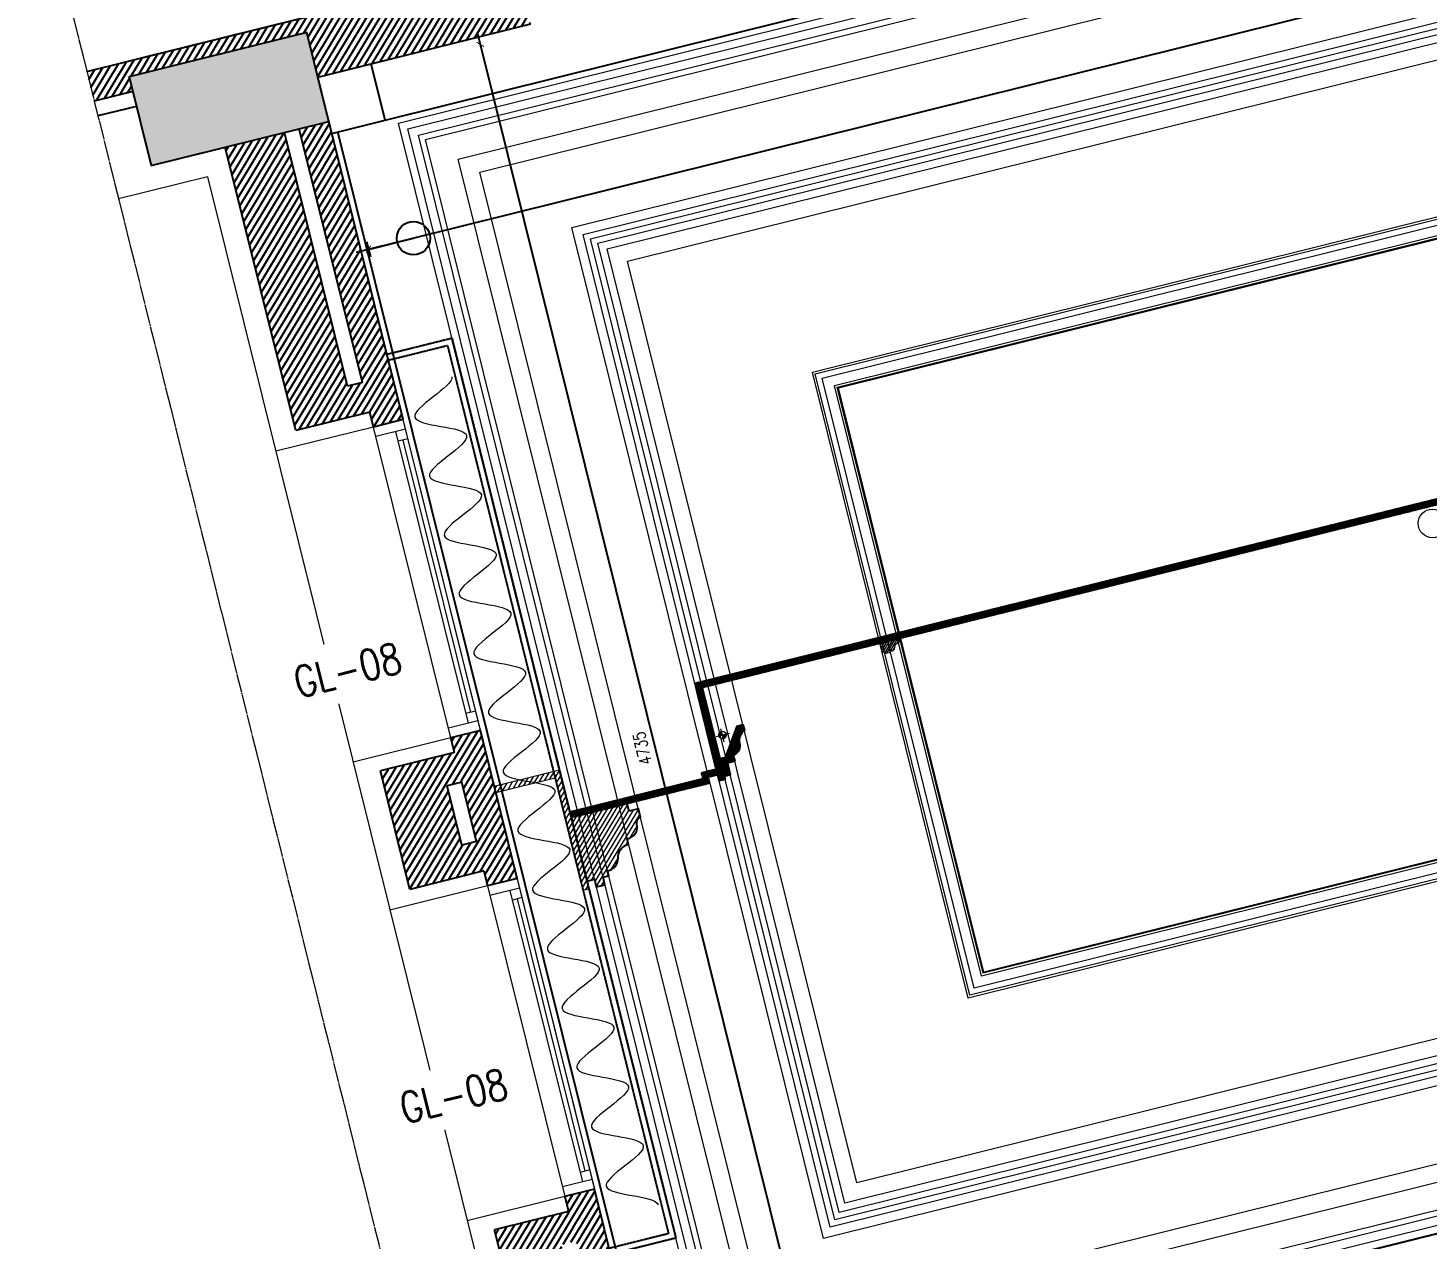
# Model space of a CAD drawing. Header units: inches. Extents: x 122939 to 389145, y 29603 to 574065.
# Drawn here: x 351356 to 355941, y 496667 to 500637 of the extents above; entities that cross this region are included whole.
import ezdxf
from ezdxf.enums import TextEntityAlignment as Align

# ---------------------------------------------------------------- set-up
doc = ezdxf.new("R2010")
doc.units = ezdxf.units.IN
doc.header["$MEASUREMENT"] = 0
doc.set_wipeout_variables(frame=1)
doc.linetypes.add('HIDDEN', pattern=[0.375, 0.25, -0.125])
doc.linetypes.add('PHANTOM-Z', pattern=[69.2, 60, -1.4, 2.5, -1.4, 2.5, -1.4])
for name, color, linetype, lineweight in [('11029-XEL-LPH$0$E-LITE-CLNG', 130, 'Continuous', 20), ('1st floor$0$A-FLOR-HRAL', 4, 'Continuous', 18), ('a-cut', 30, 'PHANTOM-Z', 18), ('A-Dim-ID', 9, 'Continuous', 20), ('A-GLAZ', 134, 'Continuous', 18), ('A-GLAZ-IDEN', 3, 'Continuous', 18), ('A-WALL-HATCH', 8, 'Continuous', 20), ('A-WALL-TILE', 8, 'Continuous', 9), ('GRC', 41, 'Continuous', 0), ('GRC Hatch', 253, 'Continuous', 0)]:
    doc.layers.add(name, color=color, linetype=linetype, lineweight=lineweight)
for name, color, linetype in [('8', 8, 'Continuous'), ('A-DIM', 9, 'Continuous'), ('A-Plaster', 2, 'Continuous'), ('A-WALL', 7, 'Continuous'), ('column', 3, 'Continuous'), ('CQ Wall hatch_CHB', 8, 'Continuous'), ('DETAIL', 1, 'Continuous'), ('gypsum', 31, 'Continuous'), ('Layer7', 8, 'Continuous'), ('LIGHT', 130, 'Continuous')]:
    doc.layers.add(name, color=color, linetype=linetype)
doc.styles.add('ST9', font='romans.shx', dxfattribs={"width": 0.8})
doc.styles.add('TXT2', font='romans.shx', dxfattribs={"width": 0.9})
doc.dimstyles.new('DIM-20', dxfattribs={"dimscale": 1000, "dimtxt": 0.044, "dimasz": 0.035, "dimexe": 0.022, "dimexo": 0.022, "dimgap": 0.022, "dimtad": 1, "dimdec": 0, "dimzin": 0, "dimdsep": 46, "dimtxsty": 'ST9', "dimblk1": 'ARCHTICK', "dimblk2": 'ARCHTICK', "dimsah": 1, "dimcen": 0.08800000000000001, "dimdle": 0.04, "dimclrd": 256, "dimclre": 256, "dimclrt": 3, "dimadec": 0, "dimazin": 0, "dimtfac": 1, "dimtdec": 0, "dimtix": 1, "dimtofl": 0, "dimtmove": 1, "dimatfit": 3, "dimldrblk": 'CLOSED', "dimfxl": 1, "dimtolj": 1, "dimtzin": 0, "dimarcsym": 0})
pattern_1 = [(238.9714232829852, (340850.444285374, 394099.2910426278), (16.06706840326385, -9.664978682068586), [])]

# ---------------------------------------------------------------- blocks, each defined once
blk = doc.blocks.new('_ARCHTICK')
at = {"color": 0, "linetype": 'ByBlock', "const_width": 0.15}
blk.add_lwpolyline([(-0.5, -0.5), (0.5, 0.5)], dxfattribs=at)
blk = doc.blocks.new('*D111')
at = {"layer": 'A-Dim-ID', "lineweight": -2, "transparency": 16777216}
for p, q in [((359500.9469000243, 501686.3944833344), (359512.407700128, 501640.329860571)), ((352432.7614865316, 499901.5965599937), (359545.9127164635, 501671.336535342)), ((352465.4289713739, 499935.9695418235), (352476.8897714777, 499889.90491906))]:
    blk.add_line(p, q, dxfattribs=at)
at = {"layer": 'Defpoints', "color": 0, "transparency": 16777216}
for p in [(359495.635265719, 501707.7436411869, -1.466518336033709e-07), (359507.0960658228, 501661.6790184233), (352460.1173370687, 499957.3186996759)]:
    blk.add_point(p, dxfattribs=at)
at = {"layer": 'A-Dim-ID', "lineweight": -2, "transparency": 16777216, "xscale": 20, "yscale": 20, "zscale": 20}
for p, rotation in [((359507.0960658228, 501661.6790184233), 13.9714232829857), ((352471.5781371724, 499911.2540769124), 193.9714232829857)]:
    blk.add_blockref('_ARCHTICK', p, dxfattribs=dict(at, rotation=rotation))
at = {"layer": 'A-Dim-ID', "color": 3, "transparency": 16777216, "insert": (355979.196708733, 500827.2240308406), "char_height": 40, "attachment_point": 5, "rotation": 13.97142328298572, "style": 'ST9'}
blk.add_mtext('\\A1;7250', dxfattribs=at)
blk = doc.blocks.new('_CLOSED')
at = {"color": 0, "linetype": 'ByBlock'}
for p, q in [((-1, 0.1666666666666666), (0, 0)), ((-1, 0.1666666666666666), (-1, -0.1666666666666666)), ((0, 0), (-1, -0.1666666666666666)), ((0, 0), (-1, 0))]:
    blk.add_line(p, q, dxfattribs=at)
blk = doc.blocks.new('*D112')
at = {"layer": 'A-Dim-ID', "lineweight": -2, "transparency": 16777216}
blk.add_line((353991.317640004, 495949.2310591586), (352828.7231613407, 500622.0702677486), dxfattribs=at)
at = {"layer": 'Defpoints', "color": 0, "transparency": 16777216}
for p in [(352838.3806782585, 500583.2536171078, -1.466518336033709e-07), (352838.3806782592, 500583.253617108), (353981.6601230844, 495988.0477097993, -1.466518336033709e-07)]:
    blk.add_point(p, dxfattribs=at)
at = {"layer": 'A-Dim-ID', "lineweight": -2, "transparency": 16777216, "xscale": 20, "yscale": 20, "zscale": 20}
for p, rotation in [((352838.3806782593, 500583.2536171079), 103.9714232829857), ((353981.6601230854, 495988.0477097993), 283.9714232829857)]:
    blk.add_blockref('_ARCHTICK', p, dxfattribs=dict(at, rotation=rotation))
at = {"layer": 'A-Dim-ID', "color": 3, "transparency": 16777216, "insert": (353369.2629174995, 498275.5102706889), "char_height": 40, "attachment_point": 5, "rotation": 103.97142328298571, "style": 'ST9'}
blk.add_mtext('\\A1;4735', dxfattribs=at)
blk = doc.blocks.new('half')
at = {"layer": 'GRC Hatch', "lineweight": 0, "ltscale": 5}
h = blk.add_hatch(dxfattribs=at)
h.set_pattern_fill('ANSI31', color=256, scale=30.00000000000001)
h.set_pattern_definition([(135, (111029.2882307031, -5.820766091346741e-11), (2.651650429449549, 2.651650429449553), [])])
h.paths.add_polyline_path([(60616.9776558344, 11176.45348227199), (60616.9776558344, 11196.45348227205), (60586.21424482542, 11196.45348227193), (60586.21424482542, 11466.45348227205), (60566.21424482536, 11466.45348227205), (60566.21424482542, 11156.45348227205), (60586.21424482536, 11156.45348227193), (60586.21424482542, 11176.45348227205)])
edge = h.paths.add_edge_path()
edge.add_line((60466.21424482542, 11316.45348227199), (60466.21424482542, 11296.45348227199))
edge.add_arc((60453.69515682996, 11261.08270513627), 37.52092002368126, 0.5661990946921946, 70.50915648577922, ccw=False)
edge.add_arc((60527.02056506777, 11261.7874710543), 35.80787787709507, 180.5344194091436, 260.6681698821923)
edge.add_line((60521.21424482536, 11226.45348227135), (60521.21424482531, 11206.45348227193))
edge.add_line((60521.21424482547, 11206.45348227205), (60546.2142448255, 11206.45348227205))
edge.add_line((60546.21424482542, 11206.45348227205), (60546.21424482542, 11166.45348227228))
edge.add_line((60546.21424482536, 11166.45348227216), (60566.21424482536, 11166.45348227192))
edge.add_line((60566.21424482536, 11166.45348227193), (60566.21424482536, 11226.45348227112))
edge.add_line((60566.21424482547, 11226.45348227123), (60546.21424482547, 11226.45348227146))
edge.add_line((60546.21424482542, 11226.45348227135), (60486.21424482542, 11316.4534822717))
edge.add_line((60486.2142448253, 11316.45348227181), (60466.2142448253, 11316.45348227205))
at = {"layer": 'gypsum', "ltscale": 5, "elevation": 1.2598110122e-06}
blk.add_lwpolyline([(60616.9776558344, 11176.45348227199), (60616.9776558344, 11196.45348227205), (60586.21424482542, 11196.45348227193), (60586.21424482542, 11466.45348227205), (60566.21424482536, 11466.45348227205), (60566.21424482542, 11156.45348227205), (60586.21424482536, 11156.45348227193), (60586.21424482542, 11176.45348227205), (60616.9776558344, 11176.45348227199)], dxfattribs=at)
blk.add_lwpolyline([(60466.21424482542, 11316.45348227199), (60466.21424482542, 11296.45348227205, -0.3150251714978598), (60491.21424482169, 11261.45348227496, 0.3646312828489309), (60521.21424482536, 11226.45348227135), (60521.21424482547, 11206.45348227205), (60546.21424482542, 11206.45348227205), (60546.21424482536, 11166.45348227216), (60566.21424482536, 11166.45348227193), (60566.21424482547, 11226.45348227123), (60546.21424482542, 11226.45348227135), (60486.2142448253, 11316.45348227181)], format="xyb", close=True, dxfattribs=at)
blk = doc.blocks.new('light')
at = {"layer": '1st floor$0$A-FLOR-HRAL'}
h = blk.add_hatch(dxfattribs=at)
h.set_pattern_fill('ANSI31', color=256, style=0)
h.set_pattern_definition([(45, (3.667440446733962, 0), (-0.0883883476483184, 0.0883883476483185), [])])
h.paths.add_polyline_path([(50492.27574403631, 1889.624619793962), (50492.27574403636, 1901.725888192479, 0.4142135623730951), (50480.17447563785, 1889.62461979402)])
h.paths.add_polyline_path([(50492.27574403631, 1877.523351395444, 0.4142135623730951), (50504.37701243482, 1889.624619793962), (50492.27574403631, 1889.624619793962)])
for p, q in [((50471.25148981024, 1889.624619793962), (50515.4788235125, 1889.62461979402)), ((50492.27574403636, 1866.364929814939), (50492.27574403631, 1911.081532535434))]:
    blk.add_line(p, q, dxfattribs=at)
blk.add_circle((50492.27574403631, 1889.624619793962), 12.10126839851727, dxfattribs=at)
blk = doc.blocks.new('CEIL001')
at = {"layer": '8'}
h = blk.add_hatch(dxfattribs=at)
h.set_pattern_fill('ANSI31', color=256, scale=29.99999999999999, angle=-6.361109362927034e-15, style=0)
h.set_pattern_definition([(45.00000000000001, (-522874.6968636062, -8484.251729747746), (-2.651650429449551, 2.651650429449554), [])])
h.paths.add_polyline_path([(2890.073923600663, -19.99999999953434), (2890.073923600488, 4.656612873077393e-10), (-39.99999999685679, 1.164153218269348e-10), (-39.99999999662396, -19.99999999988358)])
h = blk.add_hatch(dxfattribs=at)
h.set_pattern_fill('ANSI31', color=256, scale=29.99999999999999, angle=-6.361109362927034e-15, style=0)
h.set_pattern_definition([(45.00000000000001, (-50265.40631019877, -10452.20948779117), (-2.651650429449549, 2.651650429449554), [])])
h.paths.add_polyline_path([(-539.917241372983, -310.0000116986921), (-539.9172413728666, -330.0000116987503), (-70.76341100543505, -330.0000116983429), (-70.76341100526042, -290.0000116983429), (-90.76341100549325, -290.0000116986921), (-90.76341100543505, -310.0000116986339)])
at = {"layer": 'A-WALL-HATCH'}
h = blk.add_hatch(dxfattribs=at)
h.set_pattern_fill('ANSI31', color=256, scale=50, angle=-13.97142328298573, style=0)
h.set_pattern_definition([(44.99999999999999, (-50954.51415279554, -57999.7376740406), (-4.419417382415926, 4.419417382415928), [])])
edge = h.paths.add_edge_path()
edge.add_line((580.0000000036089, -19.99999848380685), (580.000000003638, -48.37418972726846))
edge.add_arc((580.0000000038999, -56.18668972712476), 7.812500000000001, 1.3585577107733116e-11, 90.0000000000137, ccw=False)
edge.add_line((587.8125000034343, -56.18668972724117), (606.5625000034197, -56.18668972721753))
edge.add_line((606.5625000037253, -56.18668972700834), (606.5625000037253, -49.93668972697378))
edge.add_arc((613.5755904180696, -45.18441020778846), 8.47157587388633, -145.8772603763317, -89.24547236078062)
edge.add_arc((613.623080710764, -43.821727078408), 9.833733145483603, -89.62670473501615, -20.30200273098136)
edge.add_arc((665.8835078383563, -61.37205079913838), 45.30040932053805, 149.9023599859702, 161.8140736022473, ccw=False)
edge.add_arc((635.4375282440451, -43.5726276653586), 10.03429423482948, 95.94846852642189, 150.6541777273782, ccw=False)
edge.add_arc((638.469563178427, -69.4940139822429), 36.13183004922328, 88.37531482490527, 96.47077684458998, ccw=False)
edge.add_line((639.4939838699647, -33.37670919729862), (639.4939838699647, -30.42340098048226))
edge.add_arc((638.6445398237556, -6.521914320881478), 23.91657625425081, -87.96460009575176, -77.96301683298313)
edge.add_arc((642.7965694511076, -26.35559929040028), 3.653872664903472, -76.78002055993193, -18.851236321748)
edge.add_arc((629.7392748589627, -20.48166283924365), 17.95877705049954, -23.13001326398787, -10.99314050803576)
edge.add_line((647.3685087136691, -23.9062484864844), (650.4935087135818, -23.90624848642801))
edge.add_line((650.4935087134945, -23.90624848619336), (650.4935087134945, -19.99999848616972))
edge.add_line((650.4935087133781, -19.99999848636799), (580.0000000032305, -19.99999848637889))
at = {"layer": 'GRC Hatch'}
h = blk.add_hatch(dxfattribs=at)
h.set_pattern_fill('ANSI31', color=256, scale=100, angle=-13.9714232829857)
h.set_pattern_definition([(44.99999999999999, (-93499.42607684713, -30431.66796127113), (-8.838834764831843, 8.838834764831848), [])])
h.paths.add_polyline_path([(-539.9172413728666, -570.000012280303), (-539.9172413763008, -170.0000122801866), (-759.9172413721099, -170.0000122801866), (-759.9172413722263, -190.0000122800702), (-559.917241372983, -190.0000122801866), (-559.9172413728083, -570.0000122801866)])
h = blk.add_hatch(dxfattribs=at)
h.set_pattern_fill('ANSI31', color=256, scale=99.99999999999996, angle=-13.9714232829857)
h.set_pattern_definition([(44.99999999999999, (-93499.42607684713, -30431.66796127113), (-8.83883476483184, 8.838834764831844), [])])
edge = h.paths.add_edge_path()
edge.add_line((-350.8055101896171, -355.2656353506027), (-350.8055101896228, -330.000012280443))
edge.add_line((-350.8055101897335, -330.0000122804777), (-539.9172413730839, -330.0000122804873))
edge.add_line((-539.9172413727501, -330.0000122807687), (-539.9172413726964, -544.5558778724753))
edge.add_line((-539.9172413730994, -544.5558778720442), (-514.6516183029678, -544.5558778721514))
edge.add_line((-514.651618302858, -544.5558778725099), (-514.6516183028563, -570.0000122807955))
edge.add_line((-514.6516183027998, -570.0000122805359), (-485.4268396466043, -570.000012280482))
edge.add_line((-485.4268396468251, -570.0000122806523), (-485.4268396468296, -544.429122667169))
edge.add_line((-485.4268396465341, -544.4291226671194), (-466.1816767902348, -544.4291226671415))
edge.add_line((-466.1816767905839, -544.4291226671776), (-466.2947405194474, -527.8009295296539))
edge.add_arc((-463.6859770772862, -485.6040431885631), 42.27745100630982, -93.53772871366446, -12.21565143287109)
edge.add_arc((-375.5114421456819, -506.4532416128204), 48.34277912118122, 137.1562658838177, 165.7452276542556, ccw=False)
edge.add_arc((-379.8229957608273, -503.5241914555663), 43.19686264071839, 87.94483146677783, 136.1159898491896, ccw=False)
edge.add_line((-378.2738799649524, -460.3551147656399), (-378.1652572397898, -441.6729229202026))
edge.add_arc((-375.4000892848708, -401.9954820825369), 39.77367804540344, -93.98656516555752, -0.8074337642425218)
edge.add_arc((-312.6055073731695, -402.8047541364795), 23.02619725845581, 150.242483142125, 179.3809397734983, ccw=False)
edge.add_arc((-320.0609500578139, -399.301639835292), 14.8298319246997, 87.12959903878112, 147.6948261008801, ccw=False)
edge.add_line((-319.3183166501694, -384.4904140072758), (-319.3183166501809, -355.2656353511509))
edge.add_line((-319.3183166501694, -355.2656353510101), (-350.8055101898204, -355.2656353510022))
at = {"layer": 'GRC'}
for points, elevation in [([(2890.073923600721, -19.99999999965075), (2890.073923600488, 4.656612873077393e-10), (-39.99999999685679, 1.164153218269348e-10), (-39.99999999662396, -19.99999999988358)], -1.440170975450897e-09), ([(-539.9172413728666, -570.000012280303), (-539.9172413763008, -170.0000122801866), (-759.9172413721099, -170.0000122801866), (-759.9172413722263, -190.0000122800702), (-559.917241372983, -190.0000122801866), (-559.9172413728083, -570.0000122801866)], 9.69924544952464e-07)]:
    blk.add_lwpolyline(points, close=True, dxfattribs=dict(at, elevation=elevation))
at = {"layer": 'GRC', "elevation": 9.713647215737333e-07}
blk.add_lwpolyline([(-539.9172413728666, -330.0000116987503), (-70.76341100560967, -330.0000116987503), (-70.76341100537684, -290.0000116986339), (-90.76341100549325, -290.0000116986921), (-90.76341100543505, -310.0000116986339), (-539.917241372983, -310.0000116986921)], dxfattribs=at)
at = {"layer": 'gypsum', "lineweight": 0, "elevation": 9.713565734406452e-07}
blk.add_lwpolyline([(580.0000000032596, -19.99999999738066), (580.0000000032596, -48.3741912409896, -0.4142135623730696), (587.8125000029686, -56.18669124069856), (606.5625000027358, -56.18669124069856), (606.5625000031432, -49.93669124058215, 0.2522580878900783), (613.6871493044309, -53.65525302581955, 0.3120623172866313), (622.845910955104, -47.23372358747292, -0.0520215070008044), (626.6908586254576, -38.65502494829707, -0.2433378965035784), (634.397634654888, -33.59236454789061, -0.0353378151643051), (639.4939838699065, -33.37671071069781), (639.4939838700229, -30.42340249347035, 0.0436678643667718), (643.6321748694754, -29.91264297958696, 0.2582860905383594), (646.2544509362197, -27.53621127497172, 0.0530066584703844), (647.3685087130871, -23.90625), (650.4935087134363, -23.90624999959255), (650.4935087130289, -19.99999999965075), (580.0000000029686, -19.99999999947613)], format="xyb", dxfattribs=at)
at = {"layer": 'gypsum', "elevation": 9.713647215737333e-07}
blk.add_lwpolyline([(-350.8055101896171, -355.2656353506027), (-350.8055101897335, -330.0000122804777), (-539.9172413727501, -330.0000122807687), (-539.9172413730994, -544.5558778720442), (-514.651618302858, -544.5558778725099), (-514.6516183027998, -570.0000122805359), (-485.4268396468251, -570.0000122806523), (-485.4268396465341, -544.4291226671194), (-466.1816767905839, -544.4291226671776), (-466.2947405191371, -527.8009295297088, 0.3705169008587136), (-422.3657666023355, -494.5496046527987, -0.1253939634110558), (-410.9569010338164, -473.5800954694278, -0.2133372465863159), (-378.2738799649524, -460.3551147656399), (-378.1652572395978, -441.6729229202028, 0.4305600987388585), (-335.6303606027504, -402.5559692230308, -0.127830023496442), (-332.5953253443004, -391.3761523988214, -0.2705942841741583), (-319.3183166501694, -384.4904140072758), (-319.3183166501694, -355.2656353510101)], format="xyb", close=True, dxfattribs=at)
at = {"xscale": -0.9999999999999996, "rotation": 359.9999999999999}
blk.add_blockref('half', (60546.21424482891, -11486.45348227181, -1.261251183378822e-06), dxfattribs=at)
blk.add_blockref('light', (-50485.36416419526, -2076.475453407154, 5.837658894621178e-06))
blk = doc.blocks.new('11029-XEL-LPH$0$09084-XARGR$0$GROUND & FIRST$0$SHENDILAR-1')
for p, q in [((-1.820765760385257e-12, 0.2700000000254335), (-1.820765760385257e-12, -0.269999999974587)), ((-0.1909500000018891, -0.1909499999745634), (0.1909499999981659, 0.1909500000254383)), ((0.1909499999981659, -0.1909499999745634), (-0.1909500000018891, 0.1909500000254383)), ((-0.270000000001831, 2.545164079492679e-11), (0.269999999998193, 2.545164079492679e-11))]:
    blk.add_line(p, q)
for centre, radius in [((3.636202450252313e-12, 0.3000000000210861), 0.03), ((-0.212132034354001, 0.2121320343721749), 0.03), ((0.2121320343612734, 0.2121320343721749), 0.03), ((3.636202450252313e-12, 2.545164079492679e-11), 0.15), ((-0.3000000000138261, 2.545164079492679e-11), 0.03), ((0.3000000000210985, 2.545164079492679e-11), 0.03), ((-0.212132034354001, -0.2121320343321855), 0.03), ((0.2121320343612734, -0.2121320343321855), 0.03), ((3.636202450252313e-12, -0.2999999999810967), 0.03)]:
    blk.add_circle(centre, radius)
blk = doc.blocks.new('walllight')
at = {"layer": 'LIGHT'}
for p, q in [((0, 0), (0, 303.5599513165653)), ((-51.24853082932532, 0), (51.24853082932532, 0))]:
    blk.add_line(p, q, dxfattribs=at)
blk.add_circle((0, 303.5599513258785), 109.6289720151982, dxfattribs=at)
blk = doc.blocks.new('TAG-WIN')
at = {"color": 1}
blk.add_wipeout([(-3.3414880591262914, -7.105427357601002e-15), (3.3414880591262026, -7.105427357601002e-15), (4.503754163611903, 2.0131039448843), (3.3414880591262026, 3.999999999999993), (-3.3414880591262914, 3.999999999999993), (-4.496188597505579, 1.999999999999993)], dxfattribs=at)
at = {"color": 2, "style": 'TXT2', "width": 0.8}
blk.add_attdef('AW01', text='', height=2, dxfattribs=at).set_placement((0, 1.999999999999993), align=Align.MIDDLE)

msp = doc.modelspace()

# ---------------------------------------------------------------- hatches: boundary and pattern name
at = {"layer": 'CQ Wall hatch_CHB'}
h = msp.add_hatch(dxfattribs=at)
h.set_pattern_fill('ANSI31', color=8, scale=150, angle=180)
h.set_pattern_definition([(238.9714232829857, (340850.444285374, 394099.2910426278), (16.06706840326394, -9.66497868206845), [])])
h.paths.add_polyline_path([(353004.1696735176, 500650.26745986), (352955.8820889246, 500844.350713064), (351548.7875118626, 500494.2679661032), (351572.9313041589, 500397.2263395017), (351699.0678366718, 500428.608895098), (351686.9969717915, 500477.1255634024), (352268.9918552656, 500621.9249044313), (352305.4691357468, 500476.4319497574)])
h = msp.add_hatch(dxfattribs=at)
h.set_pattern_fill('ANSI31,_O', color=8, scale=149.9999999999999, angle=179.9999999999995)
h.set_pattern_definition(pattern_1)
h.paths.add_polyline_path([(353212.9704612312, 496830.0144763637), (353115.9288259166, 496805.8706818998), (353388.1972877547, 495711.572241936), (353970.4391679977, 495856.4376030296), (353970.4427296311, 495856.4221601855), (354503.912671642, 495989.1725575857), (354479.7681624336, 496086.2140058176), (353461.0977985747, 495832.7427590622)])
h.paths.add_polyline_path([(352838.7306349938, 498334.1566567064), (352741.6890017685, 498310.0128627618), (352862.4115471409, 497824.8056214179), (352959.4531810402, 497848.9494155302)])
h.paths.add_polyline_path([(352488.1717229931, 499328.9478022804), (352585.2133548029, 499353.0915958727), (352341.930353546, 500330.8929903142), (352244.8887230948, 500306.7491970598)])
h = msp.add_hatch(dxfattribs=at)
h.set_pattern_fill('ANSI31,_O', color=8, scale=149.9999999999999, angle=179.9999999999995)
h.set_pattern_definition(pattern_1)
h.paths.add_polyline_path([(353079.4799174732, 496745.2779746173), (352885.3966642637, 496696.9903900228), (353205.9585119911, 495408.5919080186), (354515.7566023648, 495734.4769700512), (354455.3914998852, 495977.1005722525), (354358.3500422223, 495952.9561009372), (354370.6878637919, 495904.4812361003), (353812.4300544781, 495765.586116301), (353848.5754641601, 495620.3107299928), (353436.4117045223, 495517.7589945095), (353605.9717543794, 495559.9498153958), (353569.8274149292, 495705.2209002359), (353351.7523900391, 495650.9638229004), (353103.632152686, 496648.2384485984), (353151.8938082747, 496660.2458667468), (353127.7500159785, 496757.2874933489)])
h.paths.add_polyline_path([(352233.4957655385, 499317.1091361334), (352475.8677371862, 499377.4108720677), (352451.721927705, 499474.4519967979), (352403.201119949, 499462.3801020285), (352196.3679260222, 500294.6772520982), (352002.3547279403, 500246.1081024121)])
h.paths.add_polyline_path([(352705.2400912353, 498249.4201549592), (352511.1568380263, 498201.1325703653), (352607.7355917762, 497812.9669557899), (352850.0964710716, 497873.2659319665), (352825.9526801883, 497970.3075589198), (352777.6910231858, 497958.30014042), (352729.4034385926, 498152.3833936241), (352777.6630446148, 498164.3903018439), (352753.5212820931, 498261.4324334502)])
at = {"layer": 'GRC Hatch'}
h = msp.add_hatch(color=256, dxfattribs=at)
h.dxf.hatch_style = 1
h.paths.add_polyline_path([(351759.6998910937, 500186.0721518181), (352341.9573978229, 500330.9368330677), (352269.5275151053, 500622.0557073171), (351687.2700083759, 500477.1910260674)])

# ---------------------------------------------------------------- linework, layer by layer
msp.add_line((352526.1906488174, 500334.8567928108, -1.46470815674182e-07), (354025.7407622623, 500707.9423205854, -1.464708156741822e-07))
at = {"layer": 'A-DIM'}
msp.add_line((352745.0918599211, 499619.5759317803, 1.466559146943414e-07), (353479.0630127299, 496669.5110176913, 1.466641309304812e-07), dxfattribs=at)
at = {"layer": 'A-GLAZ'}
for p, q in [((352838.4869683906, 498334.096032869, 1.468447418100495e-07), (352584.9811999574, 499353.0340921424, 1.468447418100495e-07)), ((352741.445401768, 498309.9519994932, 1.468447418099546e-07), (352487.9396333348, 499328.8900587672, 1.468447418099546e-07)), ((352592.8279324637, 499321.495563499, 1.468447418100495e-07), (352495.7861806835, 499297.351740025, 1.468447418100495e-07)), ((352799.1017072413, 498357.787829005, 1.468447418100495e-07), (352561.2894038208, 499313.6488309921, 1.468447418100495e-07)), ((352600.6746649704, 499289.9570348568, 1.468447418100495e-07), (352569.1361363271, 499282.1103023491, 1.468447418100495e-07)), ((352807.0242390559, 498393.2497239017, 1.468447418100495e-07), (352584.9054006491, 499286.0336686032, 1.468447418100495e-07)), ((352822.7935720123, 498397.1731072312, 1.468447418100495e-07), (352791.2550433685, 498389.3263747249, 1.468447418100495e-07)), ((352830.6403045182, 498365.634578588, 1.468447418100495e-07), (352733.5987344761, 498341.4908003301, 1.468447418100495e-07)), ((352862.1642630835, 497824.7443535653, 1.468529039918996e-07), (353115.6781198301, 496805.8083066499, 1.468529039918996e-07)), ((352959.205949666, 497848.8879047829, 1.468529039919944e-07), (353212.7198064126, 496829.9518578681, 1.468529039919944e-07)), ((352967.0527507869, 497817.3493932115, 1.468529039919944e-07), (352870.0111807291, 497793.2056150159, 1.468529039919944e-07)), ((352935.5141535047, 497809.5026436488, 1.468529039919944e-07), (353173.3345452783, 496853.6436540306, 1.468529039919944e-07)), ((352974.8994832731, 497785.8108645633, 1.468529039919944e-07), (352943.3609546248, 497777.9641320771, 1.468529039919944e-07)), ((352959.1301503147, 497781.8874812443, 1.468529039919944e-07), (353181.2570771163, 496889.1055489213, 1.468529039919944e-07)), ((353204.8730739265, 496861.4903865168, 1.468529039919944e-07), (353107.8313221306, 496837.3465631047, 1.468529039919944e-07)), ((353197.0263414406, 496893.0289151646, 1.468529039919944e-07), (353165.4878127919, 496885.1821826781, 1.468529039919944e-07))]:
    msp.add_line(p, q, dxfattribs=at)
at = {"layer": 'A-WALL'}
for p, q in [((351548.7875118629, 500494.267966102, 1.186887586426151e-07), (352955.8825238958, 500844.3508212832)), ((352305.47122342, 500476.4324694261, 1.468406607190791e-07), (353004.1701083672, 500650.267568309)), ((352584.9792477547, 499353.0333504364, 1.701399405954028e-07), (352305.4789705886, 500476.4343969087, 1.468484699027378e-07)), ((351699.3402949516, 500428.6766821543, 2.567251720085551e-06), (351572.9313041835, 500397.2263394039, 2.60434570740216e-06)), ((351711.412191069, 500380.1558689781, 2.567251720080087e-06), (351585.0032003003, 500348.7055262296, 2.604345707396625e-06)), ((352451.721927705, 499474.4519967979, 1.691303453515112e-07), (352244.6531440701, 500306.7276995812, 1.740568657554473e-07)), ((352403.201119949, 499462.3801020285, 1.468447418100495e-07), (352196.132335217, 500294.6558045394, 1.468406607190791e-07)), ((351808.2077934701, 500198.1413283945, 1.459338967854249e-07), (352002.0489659876, 500246.3686837236, 1.675078600069321e-07)), ((352233.2616584999, 499317.0508906985, 1.46856985082968e-07), (352002.0489659876, 500246.3686837236, 1.468569850829573e-07)), ((352451.7239448889, 499474.4524986694, 1.468447418100495e-07), (352403.2031315883, 499462.3806025214, 1.468447418100495e-07)), ((352475.8677371863, 499377.4108720676, 1.468447418100495e-07), (352233.2616584999, 499317.0508906985, 1.468447418095471e-07)), ((352487.9396333348, 499328.8900587672, 1.468447418099546e-07), (352475.8677371863, 499377.4108720676, -8.313232227355403e-07)), ((352584.9812599364, 499353.0338510635, 1.468447418100495e-07), (352487.9396333348, 499328.8900587672, 1.468447418100495e-07)), ((352838.4910125465, 498334.097039048, 1.468447418100495e-07), (352741.4493859446, 498309.9532467507, 1.468447418101443e-07)), ((352959.2099938219, 497848.8889109623, 1.468529039919944e-07), (352838.4910125465, 498334.097039048, 1.468447418100495e-07)), ((352753.5212820931, 498261.4324334502, 1.468447418100495e-07), (352741.4493859446, 498309.9532467507, 1.468447418100114e-07)), ((352753.5212820931, 498261.4324334502, 1.468447418100495e-07), (352510.9151935106, 498201.0724496187, 1.468447418100495e-07)), ((352607.4903824896, 497812.9059481357, 1.468529039919947e-07), (352510.9151935106, 498201.0724496187, 1.468529039919947e-07)), ((352777.4298450592, 497958.2351597424, 1.468543197050784e-07), (352729.1422379714, 498152.3184073509, 1.468427461643396e-07)), ((352777.6650729752, 498164.3908064964, 1.468447418100495e-07), (352729.1442596742, 498152.3189103483, 1.468447418100495e-07)), ((352825.9506504795, 497970.3070539317, 1.579331958136222e-07), (352777.6630446149, 498164.390301844, 1.63669254591775e-07)), ((352825.9526801883, 497970.3075589198, 1.468529039919944e-07), (352777.4318668878, 497958.2356627719, 1.468529039919944e-07)), ((352850.0964710717, 497873.2659319665, 1.468529039919947e-07), (352607.4903824896, 497812.9059481357, 1.468529039919947e-07)), ((352850.0964710717, 497873.2659319665, 1.468529039919944e-07), (352862.16836722, 497824.7451186657, 1.468529039919563e-07)), ((352959.2099938219, 497848.8889109623, 1.468529039919944e-07), (352862.16836722, 497824.7451186657, 1.468529039920893e-07)), ((353212.7197464321, 496829.952098947, 1.468529039919944e-07), (353115.6781198301, 496805.8083066499, 1.468529039919944e-07)), ((353460.8311741345, 495832.7042093496, 1.468569850830523e-07), (353212.7198064126, 496829.9518578681, 1.468529039919944e-07)), ((353115.6781198301, 496805.8083066499, 1.468529039918996e-07), (353127.7500159786, 496757.287493349, -8.313150605535953e-07)), ((353127.7500159786, 496757.287493349, 1.468529039919944e-07), (352885.1439175, 496696.927507056, 1.468529039919915e-07)), ((353205.6887540661, 495408.5552432059, 1.468569850829654e-07), (352885.1439175, 496696.927507056, 1.46855909209218e-07))]:
    msp.add_line(p, q, dxfattribs=at)
for points, elevation in [([(351723.7045204622, 500537.7870213795), (354076.9793020844, 501123.2778002751), (354171.3044995821, 500744.1546500153), (354025.7416248923, 500707.9388533966), (353980.016904565, 500891.7211350708), (353822.6165337715, 500852.5630413819)], -1.464708156741822e-07), ([(352351.4774920358, 500291.4247506023), (352526.1906488173, 500334.8567928107), (352480.1538984534, 500519.893223039)], -1.46470815674182e-07)]:
    msp.add_lwpolyline(points, dxfattribs=dict(at, elevation=elevation))
at = {"layer": 'A-WALL-TILE'}
for p, q in [((351943.730698544, 500149.4203486033, 1.477361378139438e-07), (351652.6058187387, 500076.9889717134, 1.477361378139438e-07)), ((351943.7306985438, 500149.4203486043, 1.468569850829437e-07), (353147.3704866219, 495311.6069080868, 1.468569850829437e-07)), ((352487.9396333348, 499328.8900587674, 1.468447418100495e-07), (352167.7022655479, 499249.2155441875, 1.468447418100495e-07)), ((352741.449385945, 498309.9532467503, 1.468447418100495e-07), (352421.212018158, 498230.2787321721, 1.468447418100495e-07)), ((352862.16836722, 497824.7451186672, 1.468529039919944e-07), (352541.9309994334, 497745.0706040868, 1.468529039919944e-07)), ((353115.6781198301, 496805.8083066499, 1.468529039919944e-07), (352795.4407520434, 496726.1337920714, 1.468529039919944e-07))]:
    msp.add_line(p, q, dxfattribs=at)
at = {"layer": 'column', "elevation": 1.888271157081255e-10}
msp.add_lwpolyline([(351759.6998910937, 500186.0721518181), (352341.9573978229, 500330.9368330677), (352269.5275151053, 500622.0557073171), (351687.2700083759, 500477.1910260674)], close=True, dxfattribs=at)
msp.add_lwpolyline([(351759.6998910937, 500186.0721518181), (352341.9573978229, 500330.9368330677), (352269.5275151053, 500622.0557073171), (351687.2700083759, 500477.1910260674)], close=True, dxfattribs=at)
at = {"layer": 'DETAIL', "color": 8, "lineweight": 0, "ltscale": 500}
for points in [[(352745.3147485441, 499493.6887323865, 1.468406607190791e-07), (352750.3225903465, 499460.9363804422, 1.468406607190791e-07), (352479.723391469, 499325.2716112354, 1.468406607190791e-07), (352938.9603070188, 499336.8328178686, 1.468406607190791e-07), (352526.4194391951, 499131.1452910737, 1.468406607190791e-07), (352987.2498385657, 499142.7504176082, 1.468406607190791e-07), (352574.7065021037, 498937.0618093247, 1.468406607190791e-07), (353035.537562944, 498948.6672256429, 1.468406607190791e-07), (352622.9940492417, 498742.9785397121, 1.468406607190791e-07), (353083.8251575733, 498754.5839768358, 1.468406607190791e-07), (352671.2816311459, 498548.8952853304, 1.468406607190791e-07), (353132.1127428872, 498560.5007239476, 1.468406607190791e-07), (352719.5692155462, 498354.8120320421, 1.468406607190791e-07), (353180.4003275321, 498366.4174707667, 1.468406607190791e-07), (352768.2172839358, 498160.9085112443, 1.468406607190791e-07), (353074.2731859763, 498168.4457050075, 1.468406607190791e-07), (353083.0591855032, 498136.3721710485, 1.468406607190791e-07)], [(353083.0591855032, 498136.3721710485, 1.468406607190791e-07), (353088.0670273058, 498103.6198191043, 1.468406607190791e-07), (352817.4678284283, 497967.9550498972, 1.468406607190791e-07), (353276.704743978, 497979.5162565307, 1.468406607190791e-07), (352864.1638761543, 497773.8287297357, 1.468406607190791e-07), (353324.9942755249, 497785.4338562702, 1.468406607190791e-07), (352912.450939063, 497579.7452479865, 1.468406607190791e-07), (353373.2819999033, 497591.3506643052, 1.468406607190791e-07), (352960.7384862011, 497385.6619783741, 1.468406607190791e-07), (353421.5695945326, 497397.2674154979, 1.468406607190791e-07), (353009.0260681052, 497191.5787239923, 1.468406607190791e-07), (353469.8571798464, 497203.1841626099, 1.468406607190791e-07), (353057.3136525056, 496997.4954707042, 1.468406607190791e-07), (353518.1447644915, 497009.1009094287, 1.468406607190791e-07), (353105.9617208952, 496803.5919499065, 1.468406607190791e-07), (353412.0176229355, 496811.1291436694, 1.468406607190791e-07), (353420.8036224626, 496779.0556097108, 1.468406607190791e-07)], [(356976.4282266186, 496902.3396101372, 4.401506007048164e-07), (356945.1476651303, 496891.4161715581, 4.401506007048164e-07), (356952.0995451052, 496588.793423897, 4.401506007048164e-07), (356747.118803282, 496999.907886771, 4.401506007048164e-07), (356758.7240250614, 496539.0796702618, 4.401506007048164e-07), (356553.0353912574, 496951.6224218279, 4.401506007048164e-07), (356564.6408144137, 496490.79151771, 4.401506007048164e-07), (356358.9521266509, 496903.3349894187, 4.401506007048164e-07), (356370.5575642654, 496442.503892339, 4.401506007048164e-07), (356164.8688726284, 496855.0474157514, 4.401506007048164e-07), (356176.4743112812, 496394.2163048181, 4.401506007048164e-07), (355970.7856193657, 496806.7598319427, 4.401506007048164e-07), (355982.3910580931, 496345.9287200146, 4.401506007048164e-07), (355776.7023661578, 496758.4722474056, 4.401506007048164e-07), (355788.297663966, 496298.0438132912, 4.401506007048164e-07), (355651.5412262217, 496571.9501863443, 4.401506007048164e-07), (355619.0899339336, 496564.682518415, 4.401506007048164e-07)]]:
    msp.add_open_spline(points, degree=3, knots=[1114.489126857731, 1114.489126857731, 1114.489126857731, 1114.489126857731, 1292.90734598149, 1473.18490975469, 1653.462473527889, 1833.740037301089, 2014.017601074288, 2194.295164847488, 2374.572728620687, 2554.850292393886, 2735.127856167086, 2915.405419940285, 3095.682983713484, 3275.960547486684, 3456.238111259883, 3636.043091132655, 3636.043091132655, 3636.043091132655, 3636.043091132655], dxfattribs=at)
at = {"layer": 'GRC'}
for p, q in [((352745.0918599211, 499619.5759317803, 1.466559146943414e-07), (352531.600281397, 499566.4595887277, 1.466559146943414e-07)), ((352730.5122930601, 499595.3388480006, 1.466559146943414e-07), (352536.4290398564, 499547.0512634073, 1.466559146943414e-07)), ((352730.5122930601, 499595.3388480006, 1.466559146943414e-07), (353454.8259289501, 496684.0905845523, 1.466640768762863e-07)), ((352536.4290398564, 499547.0512634073, 1.466559146943414e-07), (353260.7426757464, 496635.802999959, 1.466640768762863e-07)), ((354212.8977349296, 496246.5239302628, 1.124836122511044e-06), (359686.0454225747, 497608.2338026827, 1.124836122510972e-06)), ((353454.8259289501, 496684.0905845523, 1.466640768762863e-07), (353260.7426757463, 496635.802999959, 1.466640768762863e-07)), ((353479.0630127299, 496669.5110176913, 1.466640768762863e-07), (353265.5714342057, 496616.3946746386, 1.466640768762863e-07))]:
    msp.add_line(p, q, dxfattribs=at)
at = {"layer": 'GRC', "elevation": 1.466599817364589e-07}
for points in [[(353138.1203318411, 499983.0341952111), (358884.6269002352, 501412.7552940532), (359709.4533365922, 498097.5139241458), (353962.9467681981, 496667.7928253038)], [(353175.4011003401, 499960.608334827), (358862.2010398511, 501375.4745255542), (359672.1725680932, 498119.93978453), (353985.3726285822, 496705.0735938028)], [(353199.6381841197, 499946.028767966), (358847.6214729901, 501351.2374417746), (359647.9354843136, 498134.5193513909), (353999.9521954432, 496729.3106775824)], [(353223.8752678993, 499931.449201105), (358833.0419061291, 501327.000357995), (359623.698400534, 498149.0989182519), (354014.5317623042, 496753.547761362)], [(353254.1716226238, 499913.2247425288), (358814.8174475529, 501296.7040032705), (359593.4020458095, 498167.3233768282), (354032.7562208804, 496783.8441160865)], [(353320.8236030182, 499873.1309336608), (358774.7236386848, 501230.052022876), (359526.750065415, 498207.4171856962), (354072.8500297485, 496850.4960964809)], [(353926.7506975104, 499508.6417621349), (358410.234467159, 500624.1249283839), (358920.8229709229, 498571.9063572221), (354437.3392012743, 497456.4231909731)], [(353936.2183083618, 499502.9466188299), (358404.5393238539, 500614.6573175325), (358911.3553600715, 498577.6015005271), (354443.0343445794, 497465.8908018245)], [(353958.9407601974, 499489.2781631363), (358390.8708681603, 500591.9348656969), (358888.6329082359, 498591.2699562207), (354456.702800273, 497488.61325366)], [(353998.8487310788, 499465.2719363541), (358366.8646413781, 500552.0268948155), (358848.7249373545, 498615.2761830029), (354480.7090270552, 497528.5212245415)], [(354008.3915069963, 499459.5315782815), (358361.1242833056, 500542.484118898), (358839.182161437, 498621.0165410754), (354486.4493851277, 497538.064000459)], [(354012.1785513373, 499457.2535209592), (358358.8462259833, 500538.697074557), (358835.395117096, 498623.2945983977), (354488.72744245, 497541.8510448)]]:
    msp.add_lwpolyline(points, close=True, dxfattribs=at)
at = {"layer": 'Layer7', "linetype": 'HIDDEN', "ltscale": 10}
for p, q in [((352745.3544832256, 499619.6412720124, 1.468447418100495e-07), (352531.8629047015, 499566.5249289599, 1.468447418100495e-07)), ((352745.3544832256, 499619.6412720124, 1.468447418100495e-07), (353479.3256360342, 496669.5763579233, 1.468529580461894e-07)), ((352730.7749163645, 499595.4041882327, 1.468447418100495e-07), (352536.6916631608, 499547.1166036394, 1.468447418100495e-07)), ((352730.7749163645, 499595.4041882327, 1.468447418100495e-07), (353455.0885522546, 496684.1559247845, 1.468529039919944e-07)), ((354213.160358234, 496246.589270495, 1.125024949626753e-06), (359686.3080458792, 497608.2991429146, 1.12502494962668e-06)), ((353455.0885522546, 496684.1559247845, 1.468529039919944e-07), (353261.0052990508, 496635.8683401911, 1.468529039919944e-07)), ((353479.3256360342, 496669.5763579233, 1.468529039919944e-07), (353265.8340575102, 496616.4600148707, 1.468529039919944e-07))]:
    msp.add_line(p, q, dxfattribs=at)

# ---------------------------------------------------------------- block references
at = {"xscale": 0.5, "yscale": 0.5, "zscale": 0.5, "rotation": 283.971423282961}
msp.add_blockref('walllight', (352471.8407604772, 499911.3194171434, 1.46840660719079e-07), dxfattribs=at)
at = {"layer": '11029-XEL-LPH$0$E-LITE-CLNG', "xscale": 1562.7365356623, "yscale": 1562.7365356623, "zscale": 1562736.5356623, "rotation": 91.31783421317047}
msp.add_blockref('11029-XEL-LPH$0$09084-XARGR$0$GROUND & FIRST$0$SHENDILAR-1', (356427.9302253932, 499023.620444927, 1.466599817364657e-07), dxfattribs=at)
at = {"layer": 'GRC', "rotation": 13.9714232829857}
msp.add_blockref('CEIL001', (353580.3455497102, 498498.6810776276, -8.247047398372743e-07), dxfattribs=at)

# ---------------------------------------------------------------- dimensions: what is measured, and where the dimension line sits
at = {"layer": 'A-Dim-ID'}
for base, p1, p2, angle, picture, middle in [((359507.0960658228, 501661.6790184233, 1.466518336033709e-07), (352460.1173370687, 499957.318699676, 1.466518336033709e-07), (359495.6352657191, 501707.7436411869), 13.97142328300397, '*D111', (355979.196708733, 500827.2240308406, 1.466518336033709e-07)), ((352838.3806782592, 500583.253617108, 1.466518336033709e-07), (353981.6601230843, 495988.047709799), (352838.3806782583, 500583.2536171076), 103.9714232829977, '*D112', (353369.2629174995, 498275.5102706889, 1.466518336033709e-07))]:
    dim = msp.add_linear_dim(base=base, p1=p1, p2=p2, angle=angle, dimstyle='DIM-20', override={"dimtxt": 0.04, "dimasz": 0.02}, dxfattribs=at)
    dim.commit()
    dim.dimension.update_dxf_attribs({"geometry": picture, "text_midpoint": middle})

# ---------------------------------------------------------------- next in the draw order: block references
at = {"layer": 'A-GLAZ-IDEN', "xscale": 49.99999999999999, "yscale": 49.99999999999999, "zscale": 49.99999999999999, "rotation": 13.9714232829857}
for p in [(352427.5659660095, 498435.0409869609, 3.901266384816819e-07), (352775.0276459134, 497038.4813170715, 3.901266384816819e-07)]:
    msp.add_blockref('TAG-WIN', p, dxfattribs=at).add_auto_attribs({'AW01': 'GL-08'})

# ---------------------------------------------------------------- next in the draw order: linework, layer by layer
at = {"layer": 'a-cut'}
msp.add_line((351355.6371734896, 501270.6009789181, 1.468569850829437e-07), (353049.3959451895, 494462.842518382, 1.468569850829437e-07), dxfattribs=at)
at = {"layer": 'A-Plaster', "elevation": -1.46470815674182e-07}
msp.add_lwpolyline([(355979.0847073306, 496479.8511343861), (353475.3810158754, 495856.9338975712), (352371.7553187059, 500296.4656269738)], dxfattribs=at)
at = {"layer": 'GRC', "elevation": 1.466599817364589e-07}
for points in [[(352569.5742972326, 500325.0371771085), (359226.6298821326, 501981.3013286617), (360277.9993712007, 497755.5109422485), (353620.9437863007, 496099.2467906952)], [(352600.1925483869, 500306.619085067), (359208.211790091, 501950.6830775074), (360247.3811200464, 497773.92903429), (353639.3618783423, 496129.8650418496)], [(352635.6087188233, 500285.3148543463), (359186.9075593703, 501915.266907071), (360211.96494961, 497795.2332650107), (353660.666109063, 496165.281212286)], [(352658.8625416713, 500271.3267579206), (359172.9194629447, 501892.013084223), (360188.711126762, 497809.2213614364), (353674.6542054886, 496188.5350351339)], [(352765.4624818757, 500207.2026673444), (359108.7953723684, 501785.4131440186), (360082.1111865576, 497873.3454520126), (353738.7782960649, 496295.1349753384)], [(352836.9080282429, 500164.2253384854), (359065.8180435094, 501713.9675976514), (360010.6656401904, 497916.3227808716), (353781.7556249239, 496366.5805217056)]]:
    msp.add_lwpolyline(points, close=True, dxfattribs=at)

doc.saveas('drawing.dxf')
